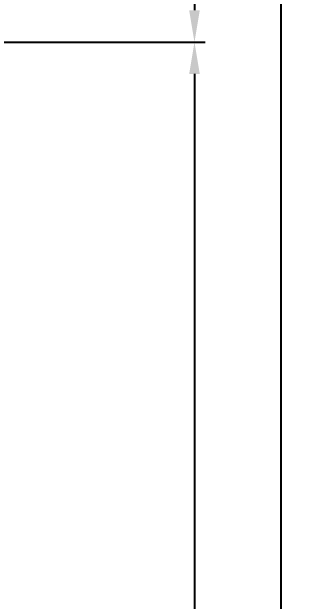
# Model space of a CAD drawing. Header units: millimetres. Extents: x -20000 to 230000, y -17405 to 24510.
# Drawn here: x 3758.9 to 3900, y -4118.9 to -3841.4 of the extents above; entities that cross this region are included whole.
import ezdxf

# ---------------------------------------------------------------- set-up
doc = ezdxf.new("R2010")
doc.units = ezdxf.units.MM
doc.header["$PDMODE"] = 35
doc.header["$PDSIZE"] = 0.5
doc.layers.get('Defpoints').update_dxf_attribs({"true_color": 0xc2a584})
doc.layers.add('1 - Cotation', color=32, linetype='Continuous', lineweight=13)
doc.styles.add('Texte Poralu', font='tahomabd.ttf')
doc.dimstyles.new('100 - 1000', dxfattribs={"dimtxt": 15, "dimasz": 15, "dimexe": 5, "dimexo": 2.5, "dimgap": 8, "dimtad": 1, "dimdec": 1, "dimtxsty": 'Texte Poralu', "dimcen": 10, "dimazin": 0, "dimtfac": 1, "dimtdec": 1, "dimtmove": 0, "dimatfit": 3, "dimfxl": 1, "dimarcsym": 0})

# ---------------------------------------------------------------- blocks, each defined once
blk = doc.blocks.new('*D733')
at = {"layer": '1 - Cotation', "color": 0, "lineweight": -2, "transparency": 16777216}
for p, q in [((3502.5, -3855.67), (3850, -3855.67)), ((3845, -3870.67), (3845, -4891.27)), ((3502.5, -4906.27), (3850, -4906.27))]:
    blk.add_line(p, q, dxfattribs=at)
at = {"layer": '1 - Cotation', "color": 0, "transparency": 16777216}
for points in [[(3842.5, -3870.67), (3847.5, -3870.67), (3845, -3855.67)], [(3842.5, -4891.27), (3847.5, -4891.27), (3845, -4906.27)]]:
    blk.add_solid(points, dxfattribs=at)
at = {"layer": 'Defpoints', "color": 0, "transparency": 16777216}
for p in [(3500, -3855.67), (3500, -4906.27), (3845, -4906.27)]:
    blk.add_point(p, dxfattribs=at)
at = {"layer": '1 - Cotation', "color": 0, "transparency": 16777216, "insert": (3829.5, -4380.97), "char_height": 15, "attachment_point": 5, "rotation": 90, "style": 'Texte Poralu'}
blk.add_mtext('H', dxfattribs=at)
blk = doc.blocks.new('*D734')
at = {"layer": '1 - Cotation', "color": 0, "lineweight": -2, "transparency": 16777216}
for p, q in [((3897.5, -3505.67), (3880.67, -3505.67)), ((3885.67, -3520.67), (3885.67, -4891.27)), ((3897.5, -4906.27), (3880.67, -4906.27))]:
    blk.add_line(p, q, dxfattribs=at)
at = {"layer": '1 - Cotation', "color": 0, "transparency": 16777216}
for points in [[(3883.17, -3520.67), (3888.17, -3520.67), (3885.67, -3505.67)], [(3883.17, -4891.27), (3888.17, -4891.27), (3885.67, -4906.27)]]:
    blk.add_solid(points, dxfattribs=at)
at = {"layer": 'Defpoints', "color": 0, "transparency": 16777216}
for p in [(3900, -3505.67), (3885.67, -4906.27), (3900, -4906.27)]:
    blk.add_point(p, dxfattribs=at)
at = {"layer": '1 - Cotation', "color": 0, "transparency": 16777216, "insert": (3869.9, -4205.97), "char_height": 15, "attachment_point": 5, "rotation": 90, "style": 'Texte Poralu'}
blk.add_mtext('HSP', dxfattribs=at)
blk = doc.blocks.new('*D736')
at = {"layer": '1 - Cotation', "color": 0, "lineweight": -2, "transparency": 16777216}
for p, q in [((3897.5, -3505.67), (3840, -3505.67)), ((3845, -3520.67), (3845, -3840.67)), ((3502.5, -3855.67), (3850, -3855.67))]:
    blk.add_line(p, q, dxfattribs=at)
at = {"layer": '1 - Cotation', "color": 0, "transparency": 16777216}
for points in [[(3842.5, -3520.67), (3847.5, -3520.67), (3845, -3505.67)], [(3842.5, -3840.67), (3847.5, -3840.67), (3845, -3855.67)]]:
    blk.add_solid(points, dxfattribs=at)
at = {"layer": 'Defpoints', "color": 0, "transparency": 16777216}
for p in [(3900, -3505.67), (3500, -3855.67), (3845, -3855.67)]:
    blk.add_point(p, dxfattribs=at)
at = {"layer": '1 - Cotation', "color": 0, "transparency": 16777216, "insert": (3829.5, -3680.67), "char_height": 15, "attachment_point": 5, "rotation": 90, "style": 'Texte Poralu'}
blk.add_mtext('RET', dxfattribs=at)

msp = doc.modelspace()

# ---------------------------------------------------------------- dimensions: what is measured, and where the dimension line sits
at = {"layer": '1 - Cotation'}
for base, p1, p2, angle, text, picture, middle in [((3845, -3855.67), (3900, -3505.67), (3500, -3855.67), 270, 'RET', '*D736', (3829.5, -3680.67)), ((3885.67, -4906.27), (3900, -3505.67), (3900, -4906.27), 90, 'HSP', '*D734', (3869.9, -4205.97)), ((3845, -4906.27), (3500, -3855.67), (3500, -4906.27), 90, 'H', '*D733', (3829.5, -4380.97))]:
    dim = msp.add_linear_dim(base=base, p1=p1, p2=p2, angle=angle, text=text, dimstyle='100 - 1000', dxfattribs=at)
    dim.commit()
    dim.dimension.update_dxf_attribs({"geometry": picture, "text_midpoint": middle})

doc.saveas('drawing.dxf')
